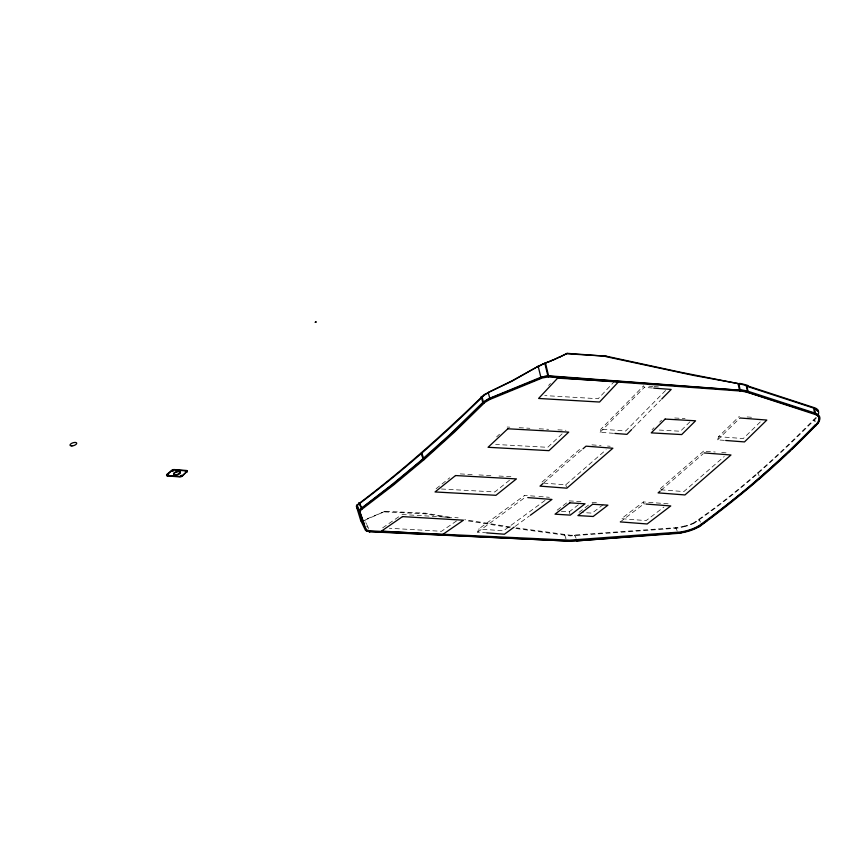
<?xml version="1.0" encoding="UTF-8"?>
<svg xmlns="http://www.w3.org/2000/svg" width="863" height="863" viewBox="0 0 863 863"><rect width="100%" height="100%" fill="white"/><g stroke="black" fill="none" stroke-linecap="round" stroke-linejoin="round"><path stroke-width="0.65" stroke-dasharray="4.32 3.24" d="M613.517 433.312L600.098 432.277L600.972 429.105L643.669 385.783L644.337 387.39L652.385 388.005M724.359 440.367L717.649 439.85L718.566 436.667L739.354 416.344M486.959 532.892L477.573 532.169L478.76 528.954L524.628 495.394L537.627 496.387M815.88 417.519C778.577 455.405 738.297 492.417 694.1 522.579M816.581 417.757C779.731 455.028 738.804 492.719 694.747 522.795M364.596 520.292L385.06 511.295L425.427 513.194L452.546 517.692M384.542 511.91L424.909 513.798L425.427 513.194M548.598 385.448L550.443 383.474M614.812 381.025L598.21 398.728L544.715 395.588M600.098 432.277L644.337 387.39M665.578 390.508L625.675 431.004L600.972 429.105M632.579 428.609L660.821 399.957M652.094 429.655L653.992 427.778M659.688 422.126L661.587 420.238M689.915 421.834L680.422 431.252L657.239 429.947M717.649 439.85L740.001 417.994M760.271 421.942L743.259 438.566L718.566 436.667M496.635 436.905L499.504 434.208M562.093 433.862L547.746 447.314L495.653 444.445M542.061 482.039L581.414 447.865M544.014 482.644L582.029 449.645M543.647 483.107L565.75 484.812L606.106 449.763M703.55 451.122L659.149 489.677L683.841 491.576L724.208 456.527M661.112 490.27L703.118 453.809M436.117 488.717L449.72 477.811M509.526 480.206L494.877 491.953L441.457 489.008M557.153 510.162L569.246 500.885L581.058 501.619M561.403 511.263L569.278 511.759L578.339 504.801M579.03 512.342L590.109 503.83M603.226 504.618L592.147 513.118L581.651 512.493M668.102 503.819L643.41 501.921L621.468 518.695L646.16 520.594L663.927 507.013M620.314 521.91L643.906 503.873L646.592 504.089M477.573 532.169L525.103 497.39L524.628 495.394M545.06 500.411L503.453 530.853L478.76 528.954M515.211 526.333L529.256 516.052M382.676 527.843L398.792 516.743M456.559 520.928L441.511 531.295L389.364 528.242M385.06 511.295L364.531 519.893L365.178 521.263M683.83 526.743L684.327 526.063L683.723 526.236A19.881 8.382 -17.8 0 1 675.772 527.681L570.928 535.287L516.408 527.876M507.153 427.034L509.828 427.185M519.17 427.703L529.86 428.285M539.213 428.803L548.555 429.321M557.908 429.828L565.923 430.27M460.292 473.906L473.647 474.65M478.997 474.941L493.679 475.75M499.03 476.042L512.385 476.775M674.737 417.994L685.039 418.577M402.018 514.531L458.177 517.811M592.126 502.288L598.685 502.676M648.868 386.182L652.762 386.484M654.068 386.581L659.267 386.98M747.153 416.948L753.647 417.444M706.15 451.327L715.244 452.029M721.738 452.525L728.243 453.021M591.953 444.866L601.047 445.567M607.552 446.063L610.152 446.257M538.922 496.495L549.321 497.293M515.891 528.48L570.367 535.901L675.459 528.285A20.885 8.9 -18 0 0 683.69 526.775M510.443 526.948L464.672 519.677M509.925 527.563L465.891 520.562M448.706 517.746L424.909 513.798M365.836 522.633L366.484 524.003M366.807 524.682L368.771 528.803M366.786 526.322L367.271 527.358M576.128 538.339L574.704 535.146L575.556 538.361M566.063 538.35L564.521 534.877L564.003 535.481L565.287 538.383M700.422 522.147L699.472 519.925L698.706 519.85L700.098 523.107M677.11 530.81L675.772 527.681L676.484 530.68M565.75 484.812L566.484 487.056M759.084 475.88L758.178 472.967L757.412 472.902L758.307 475.804M569.278 511.759L569.958 514.003M643.41 501.921L643.906 503.873M815.179 421.748L814.78 419.817L814.003 419.742L814.467 421.975M694.197 522.622A20.388 7.713 -14.3 0 1 684.337 526.139M694.758 522.881A21.359 8.22 -14.7 0 1 684.445 526.646"/><path stroke-width="1.29" d="M359.742 510.874L361.403 508.469L393.086 484.316L427.595 455.448L453.938 431.478L485.286 400.982L489.494 398.652L544.402 376.451L547.897 376.139L742.072 390.454L814.715 413.614A20.173 9.299 -21.3 0 1 815.287 425.362M356.883 505.114C401.813 471.435 444.067 433.614 484.305 394.488M167.713 474.553L168.414 474.326M168.414 474.51L167.8 474.693M168.555 474.941L167.864 474.974L168.555 474.758M172.32 470.562L173.01 470.335M172.46 470.993L173.15 470.767M173.183 470.907L172.524 471.133M180.755 475.556L181.446 475.33M180.896 475.988L181.489 475.459M181.618 475.912L180.96 476.128M185.351 471.565L186.052 471.338M185.491 471.996L186.095 471.468M186.192 471.953L185.556 472.126M357.789 504.909C402.665 471.425 444.823 433.873 484.769 394.661M315.232 322.136L316.063 321.867M316.117 322.072L315.319 322.331M817.606 423.571C781.802 461.263 741.22 496.074 698.944 526.948M548.318 376.926L548.577 375.804L740.163 390.216L739.861 390.993L548.21 376.948L542.374 377.94L489.634 399.558L484.823 402.428L454.262 432.331L424.089 459.623L393.355 485.2L360.982 509.968L360.022 512.137L364.38 524.758M816.959 424.348L791.662 449.213M678.048 533.388L681.004 533.043M483.819 403.334L482.751 402.525L449.45 434.952L419.224 462.029L392.331 484.294L358.717 510.324M631.64 429.569L626.937 434.348L614.855 433.42M661.759 398.997L671.177 389.45L653.733 388.102M577.056 540.853L678.156 533.366M788.156 452.525L789.904 450.874M786.398 454.165L749.008 487.358L708.922 519.267M700.702 524.499C741.188 495.049 780.357 461.122 815.093 424.952M166.937 474.413L171.543 470.421A1.996 0.831 -18 0 1 174.218 469.548L186.494 470.486A1.996 0.831 -18 0 1 186.872 471.597L182.417 476.031A1.996 0.831 -18 0 1 179.731 476.905L167.465 475.966A1.996 0.831 -18 0 1 167.077 474.844L166.937 474.413A1.996 0.831 -18 0 0 167.325 475.535L167.465 475.966M167.077 474.844L171.672 470.853A1.996 0.831 -18 0 1 174.358 469.979L186.635 470.918A1.996 0.831 -18 0 1 187.012 472.029M167.325 475.535L179.59 476.473A1.996 0.831 -18 0 0 182.276 475.599L186.872 471.597M543.021 483.507L540.011 486.117L566.862 488.178L612.87 448.231L586.02 446.171L583.021 448.771M660.109 491.144L658.113 492.881L684.952 494.941L730.961 454.995L704.122 452.935M747.574 391.694L746.366 386.117L747.142 385.761L747.962 392.471L815.06 414.434L815.513 413.301L817.283 414.046A21.176 9.633 -20.9 0 1 817.703 423.56M707.077 520.648L699.44 526.171M362.039 508.997L358.792 503.237M514.132 527.12L504.413 534.229L486.959 532.892M530.335 515.265L551.942 499.45L527.778 497.595M369.979 531.77L567.077 541.004L367.606 531.284L369.666 531.845M565.804 354.1L567.174 353.345L606.409 356.225L680.659 372.255L738.804 383.711L740.13 389.806M566.549 353.733L606.409 356.225M605.783 356.602L693.723 375.448L738.804 383.711M488.221 392.503L512.029 381.166L538.178 366.29L511.932 380.863L488.221 392.503L490.087 399.342M567.174 353.345L562.816 355.567M565.686 354.089L563.561 355.211M563.431 355.189L560.551 356.646M562.687 355.556L559.796 357.002M559.041 357.358L560.421 356.624M559.666 356.98L552.083 360.443M542.859 364.175L549.105 361.543M558.9 357.325L553.873 359.677M553.906 359.547L550.885 360.939M543.226 363.819L547.886 362.029M547.94 376.149L544.833 363.345L545.459 362.967L548.566 375.772L540.831 377.26L488.706 398.641L482.773 402.449L481.317 396.861M552.115 360.313L549.084 361.683M550.907 360.81L547.876 362.169M817.218 410.68L818.178 410.443A21.359 9.914 -20.9 0 1 818.502 413.657M359.968 512.288L359.418 512.579M680.583 532.73L576.764 540.885M701.09 525.567L701.317 524.229M815.578 426.182L815.859 425.017M759.343 478.933L759.688 477.822M358.684 503.01L359.45 503.043M366.354 529.828L369.709 530.853L569.699 540.162L677.714 532.212M740.001 417.994L766.84 420.065L744.489 441.921L725.697 440.475M646.592 504.089L670.745 505.945L647.153 523.97L620.314 521.91M424.057 459.623L423.075 458.814L421.112 453.312L421.867 453.334L423.798 458.76M369.375 531.727L369.925 531.77L369.073 531.123M815.06 414.434L816.754 415.179A20.194 9.31 -21.4 0 1 817.196 424.38M747.142 385.761L814.348 407.703A20.885 8.716 -17.4 0 1 818.016 410.162M746.366 386.117L813.561 408.059A19.881 8.371 -17.7 0 1 817.056 410.41M748.372 391.381L815.567 413.28L814.348 407.703L813.561 408.059L814.715 413.614M677.735 533.41L677.336 532.687M366.408 530.529C369.278 532.395 364.003 530.065 366.29 530.281L358.922 509.515M359.558 503.269L361.856 508.113M357.714 506.959L357.455 506.408A10.291 3.204 -25.1 0 1 357.638 504.952M358.156 507.886L358.598 508.814M363.83 524.672L359.547 513.01M364.11 525.265L364.661 526.441M365.222 527.606L365.502 528.199M365.783 528.782L366.063 529.375M540.831 377.26L541.274 378.339M357.789 507.433L357.455 506.408L356.538 506.829L360.68 520.389L365.405 530.227L358.868 510.853L359.288 512.137L356.538 506.829A11.262 3.668 -25.2 0 1 356.753 505.157M358.264 508.9L358.566 509.86M482.072 396.894L483.485 402.514M538.178 366.29L540.928 377.552M738.178 384.1L739.505 390.184M700.54 524.661A20.173 7.087 -15.1 0 1 677.984 532.277M739.008 383.776A49.579 14.24 -3.7 0 1 747.164 385.901M484.952 394.704A10.291 2.891 -25.1 0 1 488.361 392.924M361.975 520.367A11.068 2.201 -33.1 0 1 361.608 519.979L360.68 520.389A11.963 2.675 -32.5 0 0 362.201 520.972M538.318 366.635A11.068 1.834 -30.8 0 1 542.687 364.337M817.239 410.68A20.388 9.569 -21.3 0 1 817.412 411.112M577.131 540.777A48.511 16.246 -14.2 0 1 567.153 540.95M739.796 391.058A48.511 22.902 -23.5 0 1 747.876 392.546M698.717 526.915A20.194 7.131 -15.2 0 1 681.101 532.859M576.581 540.465A49.558 16.764 -14.3 0 1 566.408 540.648M739.645 383.388A50.583 14.585 -3.8 0 1 747.962 385.545M740.066 389.871A49.558 23.279 -23.3 0 1 748.297 391.392M484.488 394.531A11.262 3.204 -24.1 0 1 488.264 392.633M538.232 366.344A11.963 2.125 -29.4 0 1 543.086 363.959M699.149 526.182A21.176 7.627 -15.5 0 1 680.68 532.536M557.627 378.156L538.588 398.458L599.558 402.029L618.598 381.726L557.627 378.156M665.136 419.073L651.231 432.87L681.694 434.574L695.589 420.788L665.136 419.073M507.822 428.782L488.07 447.293L548.965 450.648L568.717 432.126L507.822 428.782M482.05 396.602L481.263 396.602L482.126 396.538M455.535 475.545L435.049 491.953L495.945 495.308L516.43 478.9L455.535 475.545M569.774 502.849L555.038 514.175L570.303 515.125L585.038 503.798L569.774 502.849M592.665 504.251L577.93 515.578L593.172 516.484L607.919 505.168L592.665 504.251M402.503 516.613L381.478 531.09L442.449 534.661L463.474 520.184L402.503 516.613M175.48 475.2A3.495 1.456 -18 0 0 180.399 472.503A3.495 1.456 -18 0 0 175.254 472.622A3.495 1.456 -18 0 0 175.48 475.2M175.34 474.769A3.495 1.456 -18 0 0 180.259 472.072A3.495 1.456 -18 0 0 175.113 472.19A3.495 1.456 -18 0 0 175.34 474.769M71.888 445.944A3.495 1.456 -18 0 0 76.71 443.204A3.495 1.456 -18 0 0 71.478 443.431A3.495 1.456 -18 0 0 71.888 445.944"/></g></svg>
